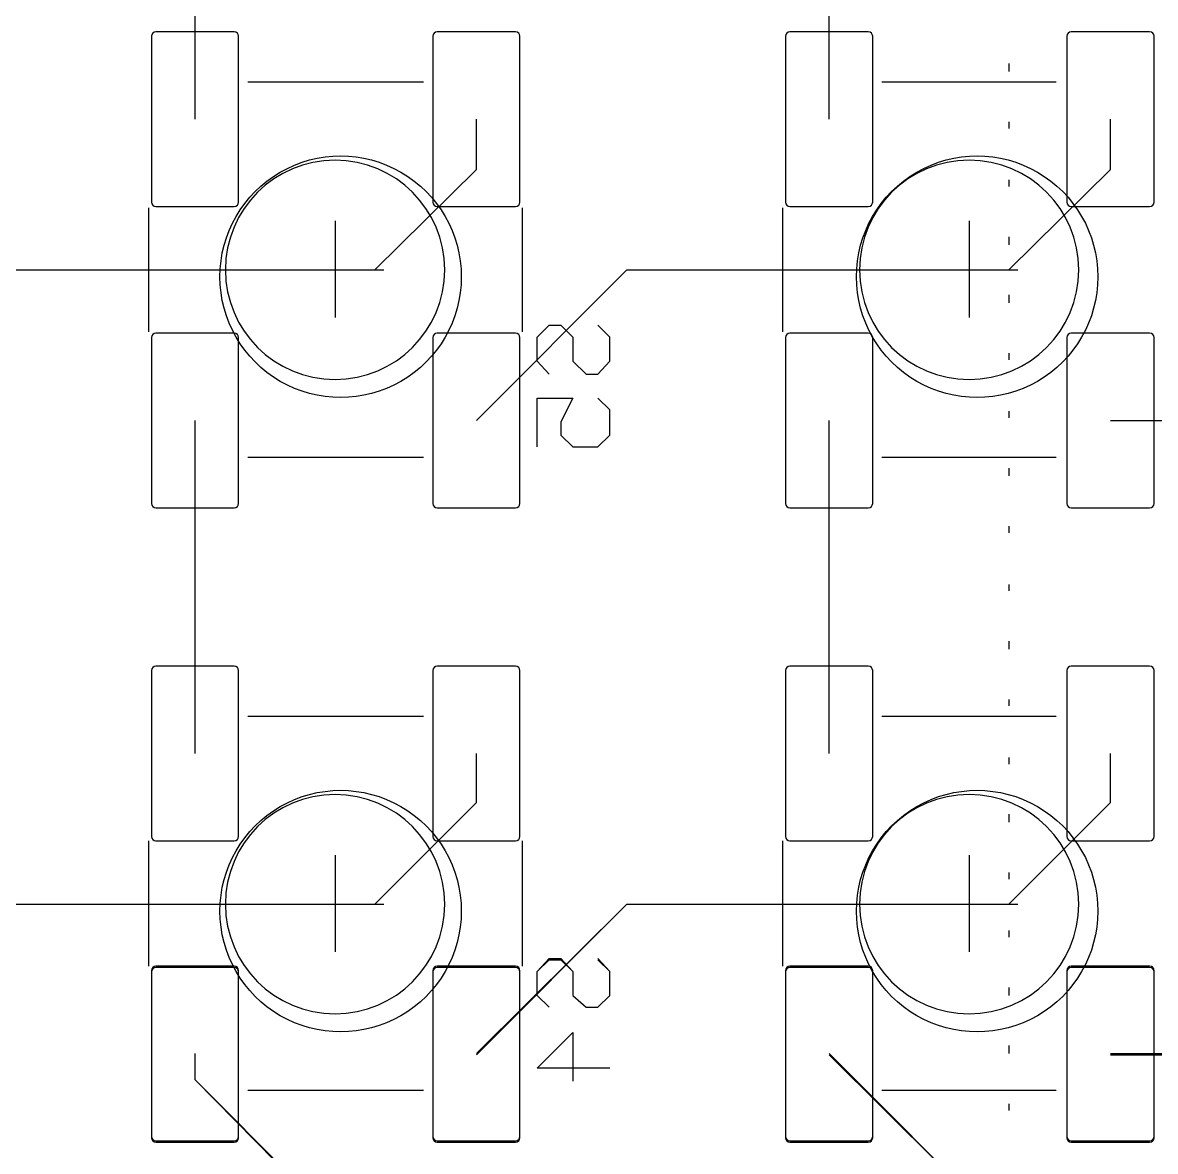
# Model space of a CAD drawing. Extents: x 82 to 213, y 78 to 137.
# Drawn here: x 114.01 to 132.16, y 93.63 to 111.71 of the extents above; entities that cross this region are included whole.
import ezdxf

# ---------------------------------------------------------------- set-up
doc = ezdxf.new("R2010")
doc.units = 0
for name, color, linetype in [('Circuit_2013-04-18', 7, 'CONTINUOUS'), ('Circuit_2013-08-08', 7, 'CONTINUOUS'), ('Holes', 7, 'CONTINUOUS')]:
    doc.layers.add(name, color=color, linetype=linetype)

msp = doc.modelspace()

# ---------------------------------------------------------------- linework, layer by layer
at = {"layer": 'Circuit_2013-04-18', "color": 1}
for points in [[(116.7765, 110.165444), (116.7765, 115.499444)], [(126.9365, 110.165444), (126.9365, 115.499444)], [(129.815167, 111.054444), (129.815167, 110.927444)], [(120.438333, 110.758111), (117.623167, 110.758111)], [(130.577167, 110.758111), (127.783167, 110.758111)], [(111.125, 105.339444), (113.538, 107.752444), (119.655167, 107.752444), (121.285, 109.361111), (121.285, 110.165444)], [(121.285, 105.339444), (123.698, 107.752444), (129.815167, 107.752444), (131.445, 109.361111), (131.445, 110.165444)], [(129.815167, 110.123111), (129.815167, 110.017278)], [(131.445, 105.339444), (132.482167, 105.339444), (134.895167, 107.752444), (138.535833, 107.752444), (140.948833, 110.165444)], [(129.815167, 109.191778), (129.815167, 109.085944)], [(116.035667, 106.757611), (116.035667, 108.747278)], [(122.025833, 106.757611), (122.025833, 108.747278)], [(126.195667, 106.757611), (126.195667, 108.747278)], [(129.815167, 108.281611), (129.815167, 108.154611)], [(120.777, 107.752444), (120.777, 107.752444)], [(130.937, 107.752444), (130.937, 107.752444)], [(129.815167, 107.350278), (129.815167, 107.244444)], [(122.449167, 106.080278), (122.258667, 106.291944), (122.258667, 106.672944), (122.449167, 106.863444), (122.639667, 106.863444), (122.830167, 106.672944), (122.830167, 106.291944), (123.041833, 106.080278), (123.232333, 106.080278), (123.422833, 106.291944), (123.422833, 106.672944), (123.232333, 106.863444)], [(129.815167, 106.418944), (129.815167, 106.313111)], [(122.258667, 104.916111), (122.258667, 105.699278), (122.830167, 105.699278), (122.639667, 105.318278), (122.639667, 105.106611), (122.830167, 104.916111), (123.232333, 104.916111), (123.422833, 105.106611), (123.422833, 105.508778), (123.232333, 105.699278)], [(129.815167, 105.487611), (129.815167, 105.381778)], [(116.7765, 100.005444), (116.7765, 105.339444)], [(126.9365, 100.005444), (126.9365, 105.339444)], [(120.438333, 104.746778), (117.623167, 104.746778)], [(130.577167, 104.746778), (127.783167, 104.746778)], [(129.815167, 104.577444), (129.815167, 104.450444)], [(129.815167, 103.646111), (129.815167, 103.540278)], [(129.815167, 102.714778), (129.815167, 102.608944)], [(129.815167, 101.804611), (129.815167, 101.677611)], [(129.815167, 100.873278), (129.815167, 100.767444)], [(120.438333, 100.598111), (117.623167, 100.598111)], [(130.577167, 100.598111), (127.783167, 100.598111)], [(111.125, 95.200611), (113.538, 97.592444), (119.655167, 97.592444), (121.285, 99.222278), (121.285, 100.005444)], [(121.285, 95.200611), (123.698, 97.592444), (129.815167, 97.592444), (131.445, 99.222278), (131.445, 100.005444)], [(129.815167, 99.941944), (129.815167, 99.836111)], [(131.445, 95.200611), (133.117167, 95.200611), (135.530167, 97.592444), (142.980833, 97.592444), (144.758833, 100.005444)], [(129.815167, 99.031778), (129.815167, 98.904778)], [(116.035667, 96.597611), (116.035667, 98.608444)], [(122.025833, 96.597611), (122.025833, 98.608444)], [(126.195667, 96.597611), (126.195667, 98.608444)], [(129.815167, 98.100444), (129.815167, 97.994611)], [(120.777, 97.592444), (120.777, 97.592444)], [(130.937, 97.592444), (130.937, 97.592444)], [(129.815167, 97.169111), (129.815167, 97.063278)], [(122.449167, 95.941444), (122.258667, 96.131944), (122.258667, 96.512944), (122.449167, 96.724611), (122.639667, 96.724611), (122.830167, 96.512944), (122.830167, 96.131944), (123.041833, 95.941444), (123.232333, 95.941444), (123.422833, 96.131944), (123.422833, 96.512944), (123.232333, 96.724611)], [(129.815167, 96.258944), (129.815167, 96.131944)], [(123.422833, 94.967778), (122.258667, 94.967778), (122.830167, 95.539278), (122.830167, 94.777278)], [(129.815167, 95.327611), (129.815167, 95.221778)], [(128.9685, 91.898611), (127.6985, 93.168611), (118.385167, 93.168611), (116.7765, 94.777278), (116.7765, 95.200611)], [(126.9365, 95.200611), (129.6035, 92.533611), (145.690167, 92.533611), (146.325167, 91.898611), (150.008167, 91.898611), (150.008167, 86.310611), (169.820167, 86.310611), (169.820167, 85.675611), (172.106167, 83.389611), (175.916167, 83.389611), (176.678167, 84.151611), (177.313167, 84.151611)], [(120.438333, 94.607944), (117.623167, 94.607944)], [(130.577167, 94.607944), (127.783167, 94.607944)], [(129.815167, 94.396278), (129.815167, 94.290444)]]:
    msp.add_lwpolyline(points, dxfattribs=at)
at = {"layer": 'Circuit_2013-04-18', "color": 7}
for points in [[(116.078, 111.492594), (116.078, 108.838294), (116.078, 108.838294)], [(117.40515, 111.562444), (116.14785, 111.562444)], [(117.475, 108.838294), (117.475, 111.492594)], [(120.5865, 111.492594), (120.5865, 108.838294), (120.5865, 108.838294)], [(121.91365, 111.562444), (120.65635, 111.562444)], [(121.9835, 108.838294), (121.9835, 111.492594)], [(126.238, 111.492594), (126.238, 108.838294), (126.238, 108.838294)], [(127.56515, 111.562444), (126.30785, 111.562444)], [(127.635, 108.838294), (127.635, 111.492594)], [(130.7465, 111.492594), (130.7465, 108.838294), (130.7465, 108.838294)], [(132.07365, 111.562444), (130.81635, 111.562444)], [(132.1435, 108.838294), (132.1435, 111.492594)], [(116.14785, 108.768444), (117.40515, 108.768444)], [(120.65635, 108.768444), (121.91365, 108.768444)], [(126.30785, 108.768444), (127.56515, 108.768444)], [(130.81635, 108.768444), (132.07365, 108.768444)], [(119.020167, 108.535611), (119.020167, 106.990444)], [(129.180167, 108.535611), (129.180167, 106.990444)], [(118.258167, 107.752444), (119.803333, 107.752444)], [(128.418167, 107.752444), (129.963333, 107.752444)], [(117.40515, 106.736444), (116.14785, 106.736444)], [(121.91365, 106.736444), (120.65635, 106.736444)], [(127.56515, 106.736444), (126.30785, 106.736444)], [(132.07365, 106.736444), (130.81635, 106.736444)], [(116.078, 106.666594), (116.078, 104.012294), (116.078, 104.012294)], [(117.475, 104.012294), (117.475, 106.666594)], [(120.5865, 106.666594), (120.5865, 104.012294), (120.5865, 104.012294)], [(121.9835, 104.012294), (121.9835, 106.666594)], [(126.238, 106.666594), (126.238, 104.012294), (126.238, 104.012294)], [(127.635, 104.012294), (127.635, 106.666594)], [(130.7465, 106.666594), (130.7465, 104.012294), (130.7465, 104.012294)], [(132.1435, 104.012294), (132.1435, 106.666594)], [(116.14785, 103.942444), (117.40515, 103.942444)], [(120.65635, 103.942444), (121.91365, 103.942444)], [(126.30785, 103.942444), (127.56515, 103.942444)], [(130.81635, 103.942444), (132.07365, 103.942444)], [(116.078, 101.332594), (116.078, 98.678294), (116.078, 98.678294)], [(117.40515, 101.402444), (116.14785, 101.402444)], [(117.475, 98.678294), (117.475, 101.332594)], [(120.5865, 101.332594), (120.5865, 98.678294), (120.5865, 98.678294)], [(121.91365, 101.402444), (120.65635, 101.402444)], [(121.9835, 98.678294), (121.9835, 101.332594)], [(126.238, 101.332594), (126.238, 98.678294), (126.238, 98.678294)], [(127.56515, 101.402444), (126.30785, 101.402444)], [(127.635, 98.678294), (127.635, 101.332594)], [(130.7465, 101.332594), (130.7465, 98.678294), (130.7465, 98.678294)], [(132.07365, 101.402444), (130.81635, 101.402444)], [(132.1435, 98.678294), (132.1435, 101.332594)], [(116.14785, 98.608444), (117.40515, 98.608444)], [(120.65635, 98.608444), (121.91365, 98.608444)], [(126.30785, 98.608444), (127.56515, 98.608444)], [(130.81635, 98.608444), (132.07365, 98.608444)], [(119.020167, 98.375611), (119.020167, 96.830444)], [(129.180167, 98.375611), (129.180167, 96.830444)], [(118.258167, 97.592444), (119.803333, 97.592444)], [(128.418167, 97.592444), (129.963333, 97.592444)], [(117.40515, 96.597611), (116.14785, 96.597611)], [(121.91365, 96.597611), (120.65635, 96.597611)], [(127.56515, 96.597611), (126.30785, 96.597611)], [(132.07365, 96.597611), (130.81635, 96.597611)], [(116.078, 96.527761), (116.078, 93.873461), (116.078, 93.873461)], [(117.475, 93.873461), (117.475, 96.527761)], [(120.5865, 96.527761), (120.5865, 93.873461), (120.5865, 93.873461)], [(121.9835, 93.873461), (121.9835, 96.527761)], [(126.238, 96.527761), (126.238, 93.873461), (126.238, 93.873461)], [(127.635, 93.873461), (127.635, 96.527761)], [(130.7465, 96.527761), (130.7465, 93.873461), (130.7465, 93.873461)], [(132.1435, 93.873461), (132.1435, 96.527761)], [(116.14785, 93.803611), (117.40515, 93.803611)], [(120.65635, 93.803611), (121.91365, 93.803611)], [(126.30785, 93.803611), (127.56515, 93.803611)], [(130.81635, 93.803611), (132.07365, 93.803611)]]:
    msp.add_lwpolyline(points, dxfattribs=at)
for points in [[(116.14785, 111.562444), (116.109273, 111.562444), (116.078, 111.531171), (116.078, 111.492594)], [(117.475, 111.492594), (117.475, 111.531171), (117.443727, 111.562444), (117.40515, 111.562444)], [(120.65635, 111.562444), (120.617773, 111.562444), (120.5865, 111.531171), (120.5865, 111.492594)], [(121.9835, 111.492594), (121.9835, 111.531171), (121.952227, 111.562444), (121.91365, 111.562444)], [(126.30785, 111.562444), (126.269273, 111.562444), (126.238, 111.531171), (126.238, 111.492594)], [(127.635, 111.492594), (127.635, 111.531171), (127.603727, 111.562444), (127.56515, 111.562444)], [(130.81635, 111.562444), (130.777773, 111.562444), (130.7465, 111.531171), (130.7465, 111.492594)], [(132.1435, 111.492594), (132.1435, 111.531171), (132.112227, 111.562444), (132.07365, 111.562444)], [(116.078, 108.838294), (116.078, 108.799717), (116.109273, 108.768444), (116.14785, 108.768444)], [(117.40515, 108.768444), (117.443727, 108.768444), (117.475, 108.799717), (117.475, 108.838294)], [(120.5865, 108.838294), (120.5865, 108.799717), (120.617773, 108.768444), (120.65635, 108.768444)], [(121.91365, 108.768444), (121.952227, 108.768444), (121.9835, 108.799717), (121.9835, 108.838294)], [(126.238, 108.838294), (126.238, 108.799717), (126.269273, 108.768444), (126.30785, 108.768444)], [(127.56515, 108.768444), (127.603727, 108.768444), (127.635, 108.799717), (127.635, 108.838294)], [(130.7465, 108.838294), (130.7465, 108.799717), (130.777773, 108.768444), (130.81635, 108.768444)], [(132.07365, 108.768444), (132.112227, 108.768444), (132.1435, 108.799717), (132.1435, 108.838294)], [(116.14785, 106.736444), (116.109273, 106.736444), (116.078, 106.705171), (116.078, 106.666594)], [(117.475, 106.666594), (117.475, 106.705171), (117.443727, 106.736444), (117.40515, 106.736444)], [(120.65635, 106.736444), (120.617773, 106.736444), (120.5865, 106.705171), (120.5865, 106.666594)], [(121.9835, 106.666594), (121.9835, 106.705171), (121.952227, 106.736444), (121.91365, 106.736444)], [(126.30785, 106.736444), (126.269273, 106.736444), (126.238, 106.705171), (126.238, 106.666594)], [(127.635, 106.666594), (127.635, 106.705171), (127.603727, 106.736444), (127.56515, 106.736444)], [(130.81635, 106.736444), (130.777773, 106.736444), (130.7465, 106.705171), (130.7465, 106.666594)], [(132.1435, 106.666594), (132.1435, 106.705171), (132.112227, 106.736444), (132.07365, 106.736444)], [(116.078, 104.012294), (116.078, 103.973717), (116.109273, 103.942444), (116.14785, 103.942444)], [(117.40515, 103.942444), (117.443727, 103.942444), (117.475, 103.973717), (117.475, 104.012294)], [(120.5865, 104.012294), (120.5865, 103.973717), (120.617773, 103.942444), (120.65635, 103.942444)], [(121.91365, 103.942444), (121.952227, 103.942444), (121.9835, 103.973717), (121.9835, 104.012294)], [(126.238, 104.012294), (126.238, 103.973717), (126.269273, 103.942444), (126.30785, 103.942444)], [(127.56515, 103.942444), (127.603727, 103.942444), (127.635, 103.973717), (127.635, 104.012294)], [(130.7465, 104.012294), (130.7465, 103.973717), (130.777773, 103.942444), (130.81635, 103.942444)], [(132.07365, 103.942444), (132.112227, 103.942444), (132.1435, 103.973717), (132.1435, 104.012294)], [(116.14785, 101.402444), (116.109273, 101.402444), (116.078, 101.371171), (116.078, 101.332594)], [(117.475, 101.332594), (117.475, 101.371171), (117.443727, 101.402444), (117.40515, 101.402444)], [(120.65635, 101.402444), (120.617773, 101.402444), (120.5865, 101.371171), (120.5865, 101.332594)], [(121.9835, 101.332594), (121.9835, 101.371171), (121.952227, 101.402444), (121.91365, 101.402444)], [(126.30785, 101.402444), (126.269273, 101.402444), (126.238, 101.371171), (126.238, 101.332594)], [(127.635, 101.332594), (127.635, 101.371171), (127.603727, 101.402444), (127.56515, 101.402444)], [(130.81635, 101.402444), (130.777773, 101.402444), (130.7465, 101.371171), (130.7465, 101.332594)], [(132.1435, 101.332594), (132.1435, 101.371171), (132.112227, 101.402444), (132.07365, 101.402444)], [(116.078, 98.678294), (116.078, 98.639717), (116.109273, 98.608444), (116.14785, 98.608444)], [(117.40515, 98.608444), (117.443727, 98.608444), (117.475, 98.639717), (117.475, 98.678294)], [(120.5865, 98.678294), (120.5865, 98.639717), (120.617773, 98.608444), (120.65635, 98.608444)], [(121.91365, 98.608444), (121.952227, 98.608444), (121.9835, 98.639717), (121.9835, 98.678294)], [(126.238, 98.678294), (126.238, 98.639717), (126.269273, 98.608444), (126.30785, 98.608444)], [(127.56515, 98.608444), (127.603727, 98.608444), (127.635, 98.639717), (127.635, 98.678294)], [(130.7465, 98.678294), (130.7465, 98.639717), (130.777773, 98.608444), (130.81635, 98.608444)], [(132.07365, 98.608444), (132.112227, 98.608444), (132.1435, 98.639717), (132.1435, 98.678294)], [(116.14785, 96.597611), (116.109273, 96.597611), (116.078, 96.566338), (116.078, 96.527761)], [(117.475, 96.527761), (117.475, 96.566338), (117.443727, 96.597611), (117.40515, 96.597611)], [(120.65635, 96.597611), (120.617773, 96.597611), (120.5865, 96.566338), (120.5865, 96.527761)], [(121.9835, 96.527761), (121.9835, 96.566338), (121.952227, 96.597611), (121.91365, 96.597611)], [(126.30785, 96.597611), (126.269273, 96.597611), (126.238, 96.566338), (126.238, 96.527761)], [(127.635, 96.527761), (127.635, 96.566338), (127.603727, 96.597611), (127.56515, 96.597611)], [(130.81635, 96.597611), (130.777773, 96.597611), (130.7465, 96.566338), (130.7465, 96.527761)], [(132.1435, 96.527761), (132.1435, 96.566338), (132.112227, 96.597611), (132.07365, 96.597611)], [(116.078, 93.873461), (116.078, 93.834884), (116.109273, 93.803611), (116.14785, 93.803611)], [(117.40515, 93.803611), (117.443727, 93.803611), (117.475, 93.834884), (117.475, 93.873461)], [(120.5865, 93.873461), (120.5865, 93.834884), (120.617773, 93.803611), (120.65635, 93.803611)], [(121.91365, 93.803611), (121.952227, 93.803611), (121.9835, 93.834884), (121.9835, 93.873461)], [(126.238, 93.873461), (126.238, 93.834884), (126.269273, 93.803611), (126.30785, 93.803611)], [(127.56515, 93.803611), (127.603727, 93.803611), (127.635, 93.834884), (127.635, 93.873461)], [(130.7465, 93.873461), (130.7465, 93.834884), (130.777773, 93.803611), (130.81635, 93.803611)], [(132.07365, 93.803611), (132.112227, 93.803611), (132.1435, 93.834884), (132.1435, 93.873461)]]:
    msp.add_open_spline(points, degree=3, dxfattribs=at)
at = {"layer": 'Circuit_2013-04-18', "color": 1}
for points in [[(119.020167, 109.509278), (118.049895, 109.509278), (117.263333, 108.722716), (117.263333, 107.752444)], [(120.777, 107.752444), (120.777, 108.722716), (119.990438, 109.509278), (119.020167, 109.509278)], [(129.180167, 109.509278), (128.209895, 109.509278), (127.423333, 108.722716), (127.423333, 107.752444)], [(130.937, 107.752444), (130.937, 108.722716), (130.150438, 109.509278), (129.180167, 109.509278)], [(117.263333, 107.752444), (117.263333, 106.782173), (118.049895, 105.995611), (119.020167, 105.995611)], [(119.020167, 105.995611), (119.990438, 105.995611), (120.777, 106.782173), (120.777, 107.752444)], [(127.423333, 107.752444), (127.423333, 106.782173), (128.209895, 105.995611), (129.180167, 105.995611)], [(129.180167, 105.995611), (130.150438, 105.995611), (130.937, 106.782173), (130.937, 107.752444)], [(119.020167, 99.349278), (118.049895, 99.349278), (117.263333, 98.562716), (117.263333, 97.592444)], [(120.777, 97.592444), (120.777, 98.562716), (119.990438, 99.349278), (119.020167, 99.349278)], [(129.180167, 99.349278), (128.209895, 99.349278), (127.423333, 98.562716), (127.423333, 97.592444)], [(130.937, 97.592444), (130.937, 98.562716), (130.150438, 99.349278), (129.180167, 99.349278)], [(117.263333, 97.592444), (117.263333, 96.622173), (118.049895, 95.835611), (119.020167, 95.835611)], [(119.020167, 95.835611), (119.990438, 95.835611), (120.777, 96.622173), (120.777, 97.592444)], [(127.423333, 97.592444), (127.423333, 96.622173), (128.209895, 95.835611), (129.180167, 95.835611)], [(129.180167, 95.835611), (130.150438, 95.835611), (130.937, 96.622173), (130.937, 97.592444)]]:
    msp.add_open_spline(points, degree=3, dxfattribs=at)
at = {"layer": 'Circuit_2013-08-08', "color": 1}
for points in [[(116.7765, 110.165444), (116.7765, 115.499444)], [(126.9365, 110.165444), (126.9365, 115.499444)], [(129.815167, 111.054444), (129.815167, 110.927444)], [(120.438333, 110.758111), (117.623167, 110.758111)], [(130.577167, 110.758111), (127.783167, 110.758111)], [(111.125, 105.339444), (113.538, 107.752444), (119.655167, 107.752444), (121.285, 109.361111), (121.285, 110.165444)], [(121.285, 105.339444), (123.698, 107.752444), (129.815167, 107.752444), (131.445, 109.361111), (131.445, 110.165444)], [(129.815167, 110.123111), (129.815167, 110.017278)], [(131.445, 105.339444), (132.482167, 105.339444), (134.895167, 107.752444), (138.535833, 107.752444), (140.948833, 110.165444)], [(129.815167, 109.191778), (129.815167, 109.085944)], [(116.035667, 106.757611), (116.035667, 108.747278)], [(122.025833, 106.757611), (122.025833, 108.747278)], [(126.195667, 106.757611), (126.195667, 108.747278)], [(129.815167, 108.260444), (129.815167, 108.154611)], [(120.777, 107.752444), (120.777, 107.752444)], [(130.937, 107.752444), (130.937, 107.752444)], [(129.815167, 107.350278), (129.815167, 107.223278)], [(122.449167, 106.080278), (122.258667, 106.291944), (122.258667, 106.672944), (122.449167, 106.863444), (122.639667, 106.863444), (122.830167, 106.672944), (122.830167, 106.291944), (123.041833, 106.080278), (123.232333, 106.080278), (123.422833, 106.291944), (123.422833, 106.672944), (123.232333, 106.863444)], [(129.815167, 106.418944), (129.815167, 106.313111)], [(122.258667, 104.916111), (122.258667, 105.699278), (122.830167, 105.699278), (122.639667, 105.318278), (122.639667, 105.106611), (122.830167, 104.916111), (123.232333, 104.916111), (123.422833, 105.106611), (123.422833, 105.508778), (123.232333, 105.699278)], [(129.815167, 105.487611), (129.815167, 105.381778)], [(116.7765, 100.005444), (116.7765, 105.339444)], [(126.9365, 100.005444), (126.9365, 105.339444)], [(120.438333, 104.746778), (117.623167, 104.746778)], [(130.577167, 104.746778), (127.783167, 104.746778)], [(129.815167, 104.577444), (129.815167, 104.450444)], [(129.815167, 103.646111), (129.815167, 103.540278)], [(129.815167, 102.714778), (129.815167, 102.608944)], [(129.815167, 101.804611), (129.815167, 101.677611)], [(129.815167, 100.873278), (129.815167, 100.767444)], [(120.438333, 100.598111), (117.623167, 100.598111)], [(130.577167, 100.598111), (127.783167, 100.598111)], [(111.125, 95.179444), (113.538, 97.592444), (119.655167, 97.592444), (121.285, 99.222278), (121.285, 100.005444)], [(121.285, 95.179444), (123.698, 97.592444), (129.815167, 97.592444), (131.445, 99.222278), (131.445, 100.005444)], [(129.815167, 99.941944), (129.815167, 99.836111)], [(131.445, 95.179444), (133.117167, 95.179444), (135.530167, 97.592444), (142.980833, 97.592444), (144.758833, 100.005444)], [(129.815167, 99.031778), (129.815167, 98.904778)], [(116.035667, 96.597611), (116.035667, 98.608444)], [(122.025833, 96.597611), (122.025833, 98.608444)], [(126.195667, 96.597611), (126.195667, 98.608444)], [(129.815167, 98.100444), (129.815167, 97.994611)], [(120.777, 97.592444), (120.777, 97.592444)], [(130.937, 97.592444), (130.937, 97.592444)], [(129.815167, 97.169111), (129.815167, 97.063278)], [(122.449167, 95.941444), (122.258667, 96.131944), (122.258667, 96.512944), (122.449167, 96.703444), (122.639667, 96.703444), (122.830167, 96.512944), (122.830167, 96.131944), (123.041833, 95.941444), (123.232333, 95.941444), (123.422833, 96.131944), (123.422833, 96.512944), (123.232333, 96.703444)], [(129.815167, 96.237778), (129.815167, 96.131944)], [(123.422833, 94.967778), (122.258667, 94.967778), (122.830167, 95.539278), (122.830167, 94.756111)], [(129.815167, 95.327611), (129.815167, 95.200611)], [(128.9685, 91.898611), (127.6985, 93.147444), (118.385167, 93.147444), (116.7765, 94.777278), (116.7765, 95.179444)], [(126.9365, 95.179444), (129.6035, 92.533611), (145.690167, 92.533611), (146.325167, 91.898611), (150.008167, 91.898611), (150.008167, 86.310611), (169.820167, 86.310611), (169.820167, 85.675611), (172.106167, 83.389611), (175.916167, 83.389611), (176.678167, 84.151611), (177.313167, 84.151611)], [(120.438333, 94.607944), (117.623167, 94.607944)], [(130.577167, 94.607944), (127.783167, 94.607944)], [(129.815167, 94.396278), (129.815167, 94.290444)]]:
    msp.add_lwpolyline(points, dxfattribs=at)
at = {"layer": 'Circuit_2013-08-08', "color": 7}
for points in [[(116.078, 111.492594), (116.078, 108.838294), (116.078, 108.838294)], [(117.40515, 111.562444), (116.14785, 111.562444)], [(117.475, 108.838294), (117.475, 111.492594)], [(120.5865, 111.492594), (120.5865, 108.838294), (120.5865, 108.838294)], [(121.91365, 111.562444), (120.65635, 111.562444)], [(121.9835, 108.838294), (121.9835, 111.492594)], [(126.238, 111.492594), (126.238, 108.838294), (126.238, 108.838294)], [(127.56515, 111.562444), (126.30785, 111.562444)], [(127.635, 108.838294), (127.635, 111.492594)], [(130.7465, 111.492594), (130.7465, 108.838294), (130.7465, 108.838294)], [(132.07365, 111.562444), (130.81635, 111.562444)], [(132.1435, 108.838294), (132.1435, 111.492594)], [(116.14785, 108.768444), (117.40515, 108.768444)], [(120.65635, 108.768444), (121.91365, 108.768444)], [(126.30785, 108.768444), (127.56515, 108.768444)], [(130.81635, 108.768444), (132.07365, 108.768444)], [(119.020167, 108.514444), (119.020167, 106.990444)], [(129.180167, 108.514444), (129.180167, 106.990444)], [(118.258167, 107.752444), (119.803333, 107.752444)], [(128.418167, 107.752444), (129.963333, 107.752444)], [(117.40515, 106.736444), (116.14785, 106.736444)], [(121.91365, 106.736444), (120.65635, 106.736444)], [(127.56515, 106.736444), (126.30785, 106.736444)], [(132.07365, 106.736444), (130.81635, 106.736444)], [(116.078, 106.666594), (116.078, 104.012294), (116.078, 104.012294)], [(117.475, 104.012294), (117.475, 106.666594)], [(120.5865, 106.666594), (120.5865, 104.012294), (120.5865, 104.012294)], [(121.9835, 104.012294), (121.9835, 106.666594)], [(126.238, 106.666594), (126.238, 104.012294), (126.238, 104.012294)], [(127.635, 104.012294), (127.635, 106.666594)], [(130.7465, 106.666594), (130.7465, 104.012294), (130.7465, 104.012294)], [(132.1435, 104.012294), (132.1435, 106.666594)], [(116.14785, 103.942444), (117.40515, 103.942444)], [(120.65635, 103.942444), (121.91365, 103.942444)], [(126.30785, 103.942444), (127.56515, 103.942444)], [(130.81635, 103.942444), (132.07365, 103.942444)], [(116.078, 101.332594), (116.078, 98.678294), (116.078, 98.678294)], [(117.40515, 101.402444), (116.14785, 101.402444)], [(117.475, 98.678294), (117.475, 101.332594)], [(120.5865, 101.332594), (120.5865, 98.678294), (120.5865, 98.678294)], [(121.91365, 101.402444), (120.65635, 101.402444)], [(121.9835, 98.678294), (121.9835, 101.332594)], [(126.238, 101.332594), (126.238, 98.678294), (126.238, 98.678294)], [(127.56515, 101.402444), (126.30785, 101.402444)], [(127.635, 98.678294), (127.635, 101.332594)], [(130.7465, 101.332594), (130.7465, 98.678294), (130.7465, 98.678294)], [(132.07365, 101.402444), (130.81635, 101.402444)], [(132.1435, 98.678294), (132.1435, 101.332594)], [(116.14785, 98.608444), (117.40515, 98.608444)], [(120.65635, 98.608444), (121.91365, 98.608444)], [(126.30785, 98.608444), (127.56515, 98.608444)], [(130.81635, 98.608444), (132.07365, 98.608444)], [(119.020167, 98.375611), (119.020167, 96.830444)], [(129.180167, 98.375611), (129.180167, 96.830444)], [(118.258167, 97.592444), (119.803333, 97.592444)], [(128.418167, 97.592444), (129.963333, 97.592444)], [(117.40515, 96.576444), (116.14785, 96.576444)], [(121.91365, 96.576444), (120.65635, 96.576444)], [(127.56515, 96.576444), (126.30785, 96.576444)], [(132.07365, 96.576444), (130.81635, 96.576444)], [(116.078, 96.506594), (116.078, 93.852294), (116.078, 93.852294)], [(117.475, 93.852294), (117.475, 96.506594)], [(120.5865, 96.506594), (120.5865, 93.852294), (120.5865, 93.852294)], [(121.9835, 93.852294), (121.9835, 96.506594)], [(126.238, 96.506594), (126.238, 93.852294), (126.238, 93.852294)], [(127.635, 93.852294), (127.635, 96.506594)], [(130.7465, 96.506594), (130.7465, 93.852294), (130.7465, 93.852294)], [(132.1435, 93.852294), (132.1435, 96.506594)], [(116.14785, 93.782444), (117.40515, 93.782444)], [(120.65635, 93.782444), (121.91365, 93.782444)], [(126.30785, 93.782444), (127.56515, 93.782444)], [(130.81635, 93.782444), (132.07365, 93.782444)]]:
    msp.add_lwpolyline(points, dxfattribs=at)
for points in [[(116.14785, 111.562444), (116.109273, 111.562444), (116.078, 111.531171), (116.078, 111.492594)], [(117.475, 111.492594), (117.475, 111.531171), (117.443727, 111.562444), (117.40515, 111.562444)], [(120.65635, 111.562444), (120.617773, 111.562444), (120.5865, 111.531171), (120.5865, 111.492594)], [(121.9835, 111.492594), (121.9835, 111.531171), (121.952227, 111.562444), (121.91365, 111.562444)], [(126.30785, 111.562444), (126.269273, 111.562444), (126.238, 111.531171), (126.238, 111.492594)], [(127.635, 111.492594), (127.635, 111.531171), (127.603727, 111.562444), (127.56515, 111.562444)], [(130.81635, 111.562444), (130.777773, 111.562444), (130.7465, 111.531171), (130.7465, 111.492594)], [(132.1435, 111.492594), (132.1435, 111.531171), (132.112227, 111.562444), (132.07365, 111.562444)], [(116.078, 108.838294), (116.078, 108.799717), (116.109273, 108.768444), (116.14785, 108.768444)], [(117.40515, 108.768444), (117.443727, 108.768444), (117.475, 108.799717), (117.475, 108.838294)], [(120.5865, 108.838294), (120.5865, 108.799717), (120.617773, 108.768444), (120.65635, 108.768444)], [(121.91365, 108.768444), (121.952227, 108.768444), (121.9835, 108.799717), (121.9835, 108.838294)], [(126.238, 108.838294), (126.238, 108.799717), (126.269273, 108.768444), (126.30785, 108.768444)], [(127.56515, 108.768444), (127.603727, 108.768444), (127.635, 108.799717), (127.635, 108.838294)], [(130.7465, 108.838294), (130.7465, 108.799717), (130.777773, 108.768444), (130.81635, 108.768444)], [(132.07365, 108.768444), (132.112227, 108.768444), (132.1435, 108.799717), (132.1435, 108.838294)], [(116.14785, 106.736444), (116.109273, 106.736444), (116.078, 106.705171), (116.078, 106.666594)], [(117.475, 106.666594), (117.475, 106.705171), (117.443727, 106.736444), (117.40515, 106.736444)], [(120.65635, 106.736444), (120.617773, 106.736444), (120.5865, 106.705171), (120.5865, 106.666594)], [(121.9835, 106.666594), (121.9835, 106.705171), (121.952227, 106.736444), (121.91365, 106.736444)], [(126.30785, 106.736444), (126.269273, 106.736444), (126.238, 106.705171), (126.238, 106.666594)], [(127.635, 106.666594), (127.635, 106.705171), (127.603727, 106.736444), (127.56515, 106.736444)], [(130.81635, 106.736444), (130.777773, 106.736444), (130.7465, 106.705171), (130.7465, 106.666594)], [(132.1435, 106.666594), (132.1435, 106.705171), (132.112227, 106.736444), (132.07365, 106.736444)], [(116.078, 104.012294), (116.078, 103.973717), (116.109273, 103.942444), (116.14785, 103.942444)], [(117.40515, 103.942444), (117.443727, 103.942444), (117.475, 103.973717), (117.475, 104.012294)], [(120.5865, 104.012294), (120.5865, 103.973717), (120.617773, 103.942444), (120.65635, 103.942444)], [(121.91365, 103.942444), (121.952227, 103.942444), (121.9835, 103.973717), (121.9835, 104.012294)], [(126.238, 104.012294), (126.238, 103.973717), (126.269273, 103.942444), (126.30785, 103.942444)], [(127.56515, 103.942444), (127.603727, 103.942444), (127.635, 103.973717), (127.635, 104.012294)], [(130.7465, 104.012294), (130.7465, 103.973717), (130.777773, 103.942444), (130.81635, 103.942444)], [(132.07365, 103.942444), (132.112227, 103.942444), (132.1435, 103.973717), (132.1435, 104.012294)], [(116.14785, 101.402444), (116.109273, 101.402444), (116.078, 101.371171), (116.078, 101.332594)], [(117.475, 101.332594), (117.475, 101.371171), (117.443727, 101.402444), (117.40515, 101.402444)], [(120.65635, 101.402444), (120.617773, 101.402444), (120.5865, 101.371171), (120.5865, 101.332594)], [(121.9835, 101.332594), (121.9835, 101.371171), (121.952227, 101.402444), (121.91365, 101.402444)], [(126.30785, 101.402444), (126.269273, 101.402444), (126.238, 101.371171), (126.238, 101.332594)], [(127.635, 101.332594), (127.635, 101.371171), (127.603727, 101.402444), (127.56515, 101.402444)], [(130.81635, 101.402444), (130.777773, 101.402444), (130.7465, 101.371171), (130.7465, 101.332594)], [(132.1435, 101.332594), (132.1435, 101.371171), (132.112227, 101.402444), (132.07365, 101.402444)], [(116.078, 98.678294), (116.078, 98.639717), (116.109273, 98.608444), (116.14785, 98.608444)], [(117.40515, 98.608444), (117.443727, 98.608444), (117.475, 98.639717), (117.475, 98.678294)], [(120.5865, 98.678294), (120.5865, 98.639717), (120.617773, 98.608444), (120.65635, 98.608444)], [(121.91365, 98.608444), (121.952227, 98.608444), (121.9835, 98.639717), (121.9835, 98.678294)], [(126.238, 98.678294), (126.238, 98.639717), (126.269273, 98.608444), (126.30785, 98.608444)], [(127.56515, 98.608444), (127.603727, 98.608444), (127.635, 98.639717), (127.635, 98.678294)], [(130.7465, 98.678294), (130.7465, 98.639717), (130.777773, 98.608444), (130.81635, 98.608444)], [(132.07365, 98.608444), (132.112227, 98.608444), (132.1435, 98.639717), (132.1435, 98.678294)], [(116.14785, 96.576444), (116.109273, 96.576444), (116.078, 96.545171), (116.078, 96.506594)], [(117.475, 96.506594), (117.475, 96.545171), (117.443727, 96.576444), (117.40515, 96.576444)], [(120.65635, 96.576444), (120.617773, 96.576444), (120.5865, 96.545171), (120.5865, 96.506594)], [(121.9835, 96.506594), (121.9835, 96.545171), (121.952227, 96.576444), (121.91365, 96.576444)], [(126.30785, 96.576444), (126.269273, 96.576444), (126.238, 96.545171), (126.238, 96.506594)], [(127.635, 96.506594), (127.635, 96.545171), (127.603727, 96.576444), (127.56515, 96.576444)], [(130.81635, 96.576444), (130.777773, 96.576444), (130.7465, 96.545171), (130.7465, 96.506594)], [(132.1435, 96.506594), (132.1435, 96.545171), (132.112227, 96.576444), (132.07365, 96.576444)], [(116.078, 93.852294), (116.078, 93.813717), (116.109273, 93.782444), (116.14785, 93.782444)], [(117.40515, 93.782444), (117.443727, 93.782444), (117.475, 93.813717), (117.475, 93.852294)], [(120.5865, 93.852294), (120.5865, 93.813717), (120.617773, 93.782444), (120.65635, 93.782444)], [(121.91365, 93.782444), (121.952227, 93.782444), (121.9835, 93.813717), (121.9835, 93.852294)], [(126.238, 93.852294), (126.238, 93.813717), (126.269273, 93.782444), (126.30785, 93.782444)], [(127.56515, 93.782444), (127.603727, 93.782444), (127.635, 93.813717), (127.635, 93.852294)], [(130.7465, 93.852294), (130.7465, 93.813717), (130.777773, 93.782444), (130.81635, 93.782444)], [(132.07365, 93.782444), (132.112227, 93.782444), (132.1435, 93.813717), (132.1435, 93.852294)]]:
    msp.add_open_spline(points, degree=3, dxfattribs=at)
at = {"layer": 'Circuit_2013-08-08', "color": 1}
for points in [[(119.020167, 109.509278), (118.049895, 109.509278), (117.263333, 108.722716), (117.263333, 107.752444)], [(120.777, 107.752444), (120.777, 108.722716), (119.990438, 109.509278), (119.020167, 109.509278)], [(129.180167, 109.509278), (128.209895, 109.509278), (127.423333, 108.722716), (127.423333, 107.752444)], [(130.937, 107.752444), (130.937, 108.722716), (130.150438, 109.509278), (129.180167, 109.509278)], [(117.263333, 107.752444), (117.263333, 106.782173), (118.049895, 105.995611), (119.020167, 105.995611)], [(119.020167, 105.995611), (119.990438, 105.995611), (120.777, 106.782173), (120.777, 107.752444)], [(127.423333, 107.752444), (127.423333, 106.782173), (128.209895, 105.995611), (129.180167, 105.995611)], [(129.180167, 105.995611), (130.150438, 105.995611), (130.937, 106.782173), (130.937, 107.752444)], [(119.020167, 99.349278), (118.049895, 99.349278), (117.263333, 98.562716), (117.263333, 97.592444)], [(120.777, 97.592444), (120.777, 98.562716), (119.990438, 99.349278), (119.020167, 99.349278)], [(129.180167, 99.349278), (128.209895, 99.349278), (127.423333, 98.562716), (127.423333, 97.592444)], [(130.937, 97.592444), (130.937, 98.562716), (130.150438, 99.349278), (129.180167, 99.349278)], [(117.263333, 97.592444), (117.263333, 96.622173), (118.049895, 95.835611), (119.020167, 95.835611)], [(119.020167, 95.835611), (119.990438, 95.835611), (120.777, 96.622173), (120.777, 97.592444)], [(127.423333, 97.592444), (127.423333, 96.622173), (128.209895, 95.835611), (129.180167, 95.835611)], [(129.180167, 95.835611), (130.150438, 95.835611), (130.937, 96.622173), (130.937, 97.592444)]]:
    msp.add_open_spline(points, degree=3, dxfattribs=at)
at = {"layer": 'Holes', "color": 7}
for points in [[(121.042909, 107.641548), (121.042909, 107.641548)], [(131.242682, 107.641548), (131.242682, 107.641548)], [(121.042909, 97.481545), (121.042909, 97.481545)], [(131.242682, 97.481545), (131.242682, 97.481545)]]:
    msp.add_lwpolyline(points, dxfattribs=at)
for points in [[(118.142503, 109.316782), (118.740852, 109.662379), (119.478153, 109.662379), (120.076502, 109.316782)], [(128.342277, 109.316782), (128.940625, 109.662379), (129.677927, 109.662379), (130.276275, 109.316782)], [(117.176096, 107.641548), (117.17573, 108.332532), (117.544155, 108.971184), (118.142503, 109.316782)], [(120.076502, 109.316782), (120.67485, 108.971184), (121.043275, 108.332532), (121.042909, 107.641548)], [(127.37587, 107.641548), (127.375503, 108.332532), (127.743928, 108.971184), (128.342277, 109.316782)], [(130.276275, 109.316782), (130.874624, 108.971184), (131.243049, 108.332532), (131.242682, 107.641548)], [(118.142503, 105.966314), (117.544155, 106.311912), (117.17573, 106.950564), (117.176096, 107.641548)], [(121.042909, 107.641548), (121.043275, 106.950564), (120.67485, 106.311912), (120.076502, 105.966314)], [(128.342277, 105.966314), (127.743928, 106.311912), (127.375503, 106.950564), (127.37587, 107.641548)], [(131.242682, 107.641548), (131.243049, 106.950564), (130.874624, 106.311912), (130.276275, 105.966314)], [(120.076502, 105.966314), (119.478153, 105.620716), (118.740852, 105.620716), (118.142503, 105.966314)], [(130.276275, 105.966314), (129.677927, 105.620716), (128.940625, 105.620716), (128.342277, 105.966314)], [(118.142503, 99.156779), (118.740852, 99.502376), (119.478153, 99.502376), (120.076502, 99.156779)], [(128.342277, 99.156779), (128.940625, 99.502376), (129.677927, 99.502376), (130.276275, 99.156779)], [(117.176096, 97.481545), (117.17573, 98.172529), (117.544155, 98.811181), (118.142503, 99.156779)], [(120.076502, 99.156779), (120.67485, 98.811181), (121.043275, 98.172529), (121.042909, 97.481545)], [(127.37587, 97.481545), (127.375503, 98.172529), (127.743928, 98.811181), (128.342277, 99.156779)], [(130.276275, 99.156779), (130.874624, 98.811181), (131.243049, 98.172529), (131.242682, 97.481545)], [(118.142503, 95.806311), (117.544155, 96.151909), (117.17573, 96.790561), (117.176096, 97.481545)], [(121.042909, 97.481545), (121.043275, 96.790561), (120.67485, 96.151909), (120.076502, 95.806311)], [(128.342277, 95.806311), (127.743928, 96.151909), (127.375503, 96.790561), (127.37587, 97.481545)], [(131.242682, 97.481545), (131.243049, 96.790561), (130.874624, 96.151909), (130.276275, 95.806311)], [(120.076502, 95.806311), (119.478153, 95.460714), (118.740852, 95.460714), (118.142503, 95.806311)], [(130.276275, 95.806311), (129.677927, 95.460714), (128.940625, 95.460714), (128.342277, 95.806311)]]:
    msp.add_open_spline(points, degree=3, dxfattribs=at)

doc.saveas('drawing.dxf')
